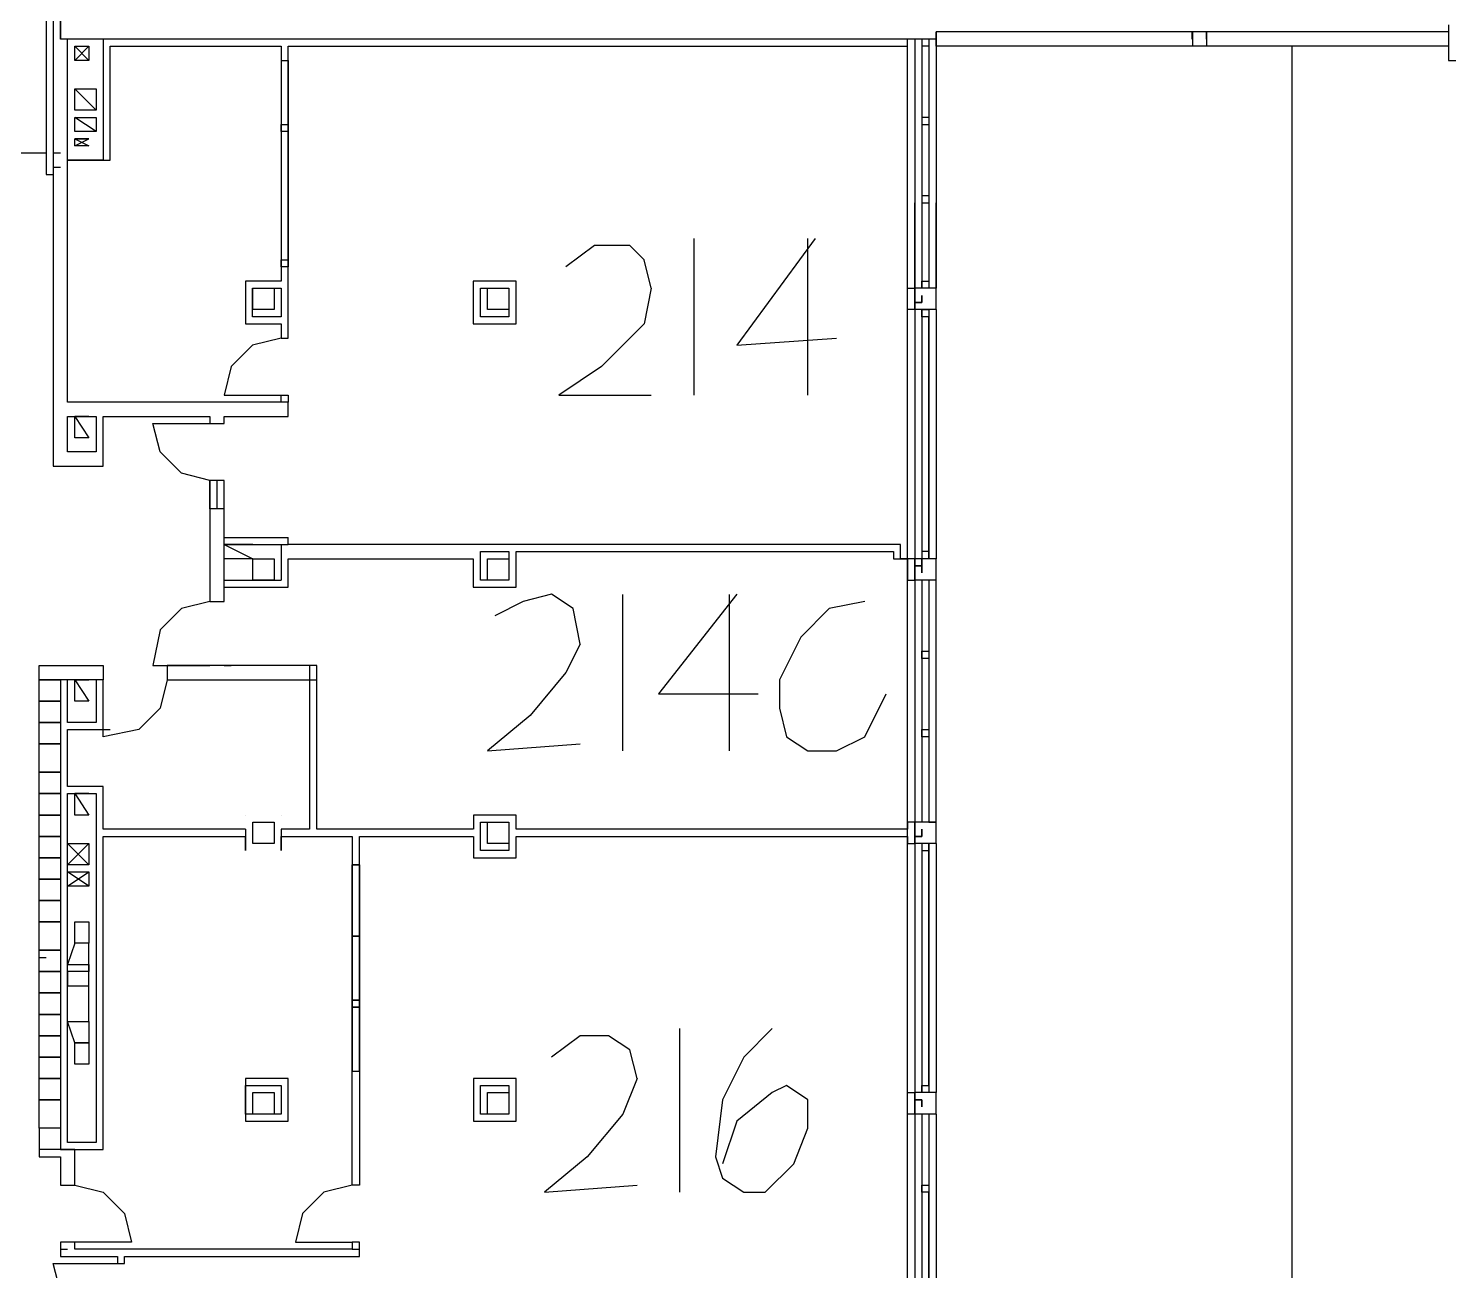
# Model space of a CAD drawing. Extents: x 0 to 132, y 0 to 63.
# Drawn here: x 111.41 to 124.08, y 27.65 to 38.74 of the extents above; entities that cross this region are included whole.
import ezdxf

# ---------------------------------------------------------------- set-up
doc = ezdxf.new("R2010")
doc.units = 0

msp = doc.modelspace()

# ---------------------------------------------------------------- linework, layer by layer
at = {"layer": 'Layer 1'}
for p, q in [((111.632833, 42.513376), (111.632833, 38.639881)), ((111.696333, 38.639881), (111.696333, 42.513376)), ((111.696335, 42.386376), (111.696335, 38.63988)), ((111.569465, 40.290906), (111.569465, 37.433409)), ((111.632751, 40.290906), (111.632751, 37.49691)), ((124.078764, 38.76696), (124.078764, 38.449461)), ((111.632751, 38.639828), (111.632751, 35.274332)), ((119.507061, 38.639828), (111.696306, 38.639828)), ((111.759886, 38.639775), (111.696386, 38.639775)), ((111.759886, 35.401279), (111.759886, 38.639775)), ((112.077438, 38.639828), (112.077438, 37.560594)), ((113.728489, 38.639775), (112.077491, 38.639775)), ((119.252956, 38.639775), (113.728463, 38.639775)), ((119.252956, 38.57654), (119.252956, 38.639775)), ((119.252956, 22.13001), (119.252956, 38.639723)), ((119.31627, 38.639828), (119.31627, 36.417596)), ((119.379823, 38.639802), (119.379823, 36.417569)), ((119.443323, 38.639802), (119.443323, 36.417569)), ((119.506955, 38.57654), (119.506955, 38.703275)), ((119.506955, 38.703275), (119.506955, 38.639775)), ((119.506955, 38.639828), (119.506955, 36.417596)), ((124.078764, 38.703408), (119.507035, 38.703408)), ((121.792847, 38.639828), (121.792847, 38.703328)), ((121.792979, 38.703408), (121.792979, 38.576672)), ((121.919846, 38.639828), (121.919846, 38.703328)), ((121.919979, 38.703408), (121.919979, 38.576672)), ((111.823515, 38.576328), (111.95025, 38.576328)), ((111.823515, 38.449328), (111.823515, 38.576328)), ((111.823571, 38.57654), (111.950306, 38.44954)), ((111.950306, 38.57654), (111.823571, 38.44954)), ((111.95025, 38.576328), (111.95025, 38.449328)), ((112.140938, 37.560594), (112.140938, 38.576593)), ((112.140991, 38.57654), (113.664989, 38.57654)), ((113.664936, 38.57654), (113.664936, 38.44954)), ((113.728436, 38.44954), (113.728436, 38.57654)), ((113.728489, 38.57654), (119.252982, 38.57654)), ((119.443376, 38.576646), (119.379876, 38.576646)), ((119.443323, 38.576566), (119.443323, 37.941303)), ((124.078764, 38.576672), (119.507035, 38.576672)), ((122.681951, 38.57654), (122.681951, 19.780299)), ((111.95025, 38.449328), (111.823515, 38.449328)), ((113.664936, 38.44954), (113.728436, 38.44954)), ((113.664936, 38.449408), (113.664936, 36.60791)), ((113.664936, 38.449408), (113.664936, 38.449408)), ((113.664989, 38.449408), (113.664989, 37.814673)), ((113.728436, 36.60791), (113.728436, 38.449408)), ((113.728489, 38.449408), (113.728489, 37.814673)), ((113.728494, 38.449408), (113.728494, 37.877908)), ((124.078764, 38.449461), (126.936499, 38.449461)), ((112.013938, 38.004935), (111.823438, 38.195435)), ((111.823515, 38.195593), (112.014015, 38.195593)), ((111.823515, 38.005093), (111.823515, 38.195593)), ((112.014015, 38.195593), (112.014015, 38.005093)), ((112.014015, 38.005093), (111.823515, 38.005093)), ((112.013938, 37.814435), (111.823438, 37.941435)), ((111.823515, 37.941329), (112.014015, 37.941329)), ((111.823515, 37.814594), (111.823515, 37.941329)), ((112.014015, 37.941329), (112.014015, 37.814594)), ((119.443376, 37.941435), (119.379876, 37.941435)), ((112.014015, 37.814594), (111.823515, 37.814594)), ((113.664989, 37.877882), (113.664989, 37.243148)), ((113.665013, 37.877829), (113.728513, 37.877829)), ((113.665013, 37.814594), (113.665013, 37.877829)), ((113.665013, 37.877829), (113.728513, 37.877829)), ((113.665013, 37.814594), (113.665013, 37.877829)), ((113.728513, 37.814594), (113.665013, 37.814594)), ((113.728513, 37.814594), (113.665013, 37.814594)), ((113.728489, 37.877882), (113.728489, 37.243148)), ((113.728494, 37.814568), (113.728494, 37.243068)), ((113.728513, 37.877829), (113.728513, 37.814594)), ((113.728513, 37.877829), (113.728513, 37.814594)), ((119.379876, 37.877935), (119.443376, 37.877935)), ((119.443376, 37.877882), (119.443376, 37.243148)), ((111.823438, 37.687435), (111.950174, 37.750935)), ((111.823518, 37.751094), (111.950253, 37.687329)), ((111.950253, 37.750829), (111.823518, 37.751094)), ((111.823518, 37.687329), (111.823518, 37.750829)), ((111.823518, 37.750829), (111.950253, 37.750829)), ((111.950253, 37.687329), (111.823518, 37.687329)), ((109.918467, 37.623803), (111.569465, 37.623803)), ((111.632833, 37.623777), (111.696333, 37.623777)), ((112.077438, 37.560568), (111.759939, 37.560568)), ((111.759939, 37.560568), (112.140938, 37.560568)), ((111.569465, 37.433409), (111.632701, 37.433409)), ((111.632751, 37.497015), (111.696256, 37.497015)), ((113.664936, 37.243015), (113.664936, 37.243015)), ((113.664936, 37.243015), (113.664936, 37.243015)), ((113.664989, 37.243015), (113.664989, 36.608016)), ((113.728489, 37.243015), (113.728489, 36.608016)), ((113.728494, 37.243015), (113.728494, 36.671516)), ((119.31627, 36.417596), (119.31627, 37.17933)), ((119.379823, 37.179462), (119.443323, 37.179462)), ((119.443376, 37.242936), (119.379876, 37.242936)), ((119.443323, 37.179462), (119.443323, 36.480963)), ((119.506955, 36.417596), (119.506955, 37.17933)), ((116.45888, 36.798357), (116.20488, 36.607857)), ((116.776379, 36.798357), (116.45888, 36.798357)), ((116.903564, 36.671489), (116.7763, 36.798225)), ((117.347905, 35.464832), (117.347905, 36.86183)), ((118.42743, 36.86191), (117.728666, 35.909411)), ((118.363904, 35.464832), (118.363904, 36.86183)), ((113.665013, 36.671331), (113.728513, 36.671331)), ((113.665013, 36.607831), (113.665013, 36.671331)), ((113.728513, 36.671331), (113.728513, 36.607831)), ((116.9668, 36.41749), (116.903564, 36.671489)), ((113.728489, 36.607937), (113.664989, 36.607937)), ((113.664989, 36.607937), (113.664989, 36.481201)), ((113.728513, 36.607831), (113.665013, 36.607831)), ((113.728489, 36.481069), (113.728489, 36.607804)), ((113.664936, 36.481016), (113.347437, 36.481016)), ((113.347437, 36.481016), (113.347437, 36.100017)), ((113.410936, 36.417516), (113.664936, 36.417516)), ((113.410936, 36.163517), (113.410936, 36.417516)), ((113.411013, 36.417596), (113.601513, 36.417596)), ((113.411013, 36.227096), (113.411013, 36.417596)), ((113.601513, 36.417596), (113.601513, 36.227096)), ((113.664989, 36.417569), (113.664989, 36.163569)), ((113.728489, 36.10007), (113.728489, 36.481069)), ((115.760539, 36.481148), (115.379275, 36.481148)), ((115.379275, 36.481148), (115.379275, 36.099884)), ((115.442775, 36.417384), (115.696775, 36.417384)), ((115.442775, 36.163384), (115.442775, 36.417384)), ((115.506516, 36.417596), (115.697016, 36.417596)), ((115.506516, 36.227096), (115.506516, 36.417596)), ((115.696775, 36.417384), (115.696775, 36.163384)), ((115.697016, 36.417596), (115.697016, 36.227096)), ((115.760539, 36.099884), (115.760539, 36.481148)), ((116.9668, 36.41749), (116.903564, 36.09999)), ((119.253011, 36.417596), (119.316246, 36.417596)), ((119.253011, 36.227096), (119.253011, 36.417596)), ((119.506955, 36.417569), (119.316191, 36.417569)), ((119.316191, 36.417543), (119.316191, 36.227043)), ((119.316191, 36.227043), (119.316191, 36.417543)), ((119.316246, 36.417596), (119.316246, 36.227096)), ((119.379738, 36.481096), (119.443238, 36.481096)), ((119.379738, 36.417596), (119.379738, 36.481096)), ((119.443238, 36.417596), (119.379738, 36.417596)), ((119.443238, 36.481096), (119.443238, 36.417596)), ((119.506955, 36.227069), (119.506955, 36.417569)), ((119.506955, 36.227043), (119.506955, 36.417543)), ((119.316323, 36.290384), (119.316323, 36.353884)), ((119.316323, 36.353884), (119.316323, 36.290384)), ((119.379823, 36.290384), (119.316323, 36.290384)), ((119.316323, 36.290384), (119.379823, 36.290384)), ((119.379823, 36.290384), (119.379823, 36.353884)), ((119.379823, 36.353884), (119.379823, 36.290384)), ((113.664936, 36.163517), (113.410936, 36.163517)), ((113.601513, 36.227096), (113.411013, 36.227096)), ((115.696775, 36.163384), (115.442775, 36.163384)), ((115.697016, 36.227096), (115.506516, 36.227096)), ((119.316246, 36.227096), (119.253011, 36.227096)), ((119.506955, 36.227069), (119.316191, 36.227069)), ((119.316323, 36.227069), (119.316323, 34.004572)), ((119.379738, 36.227096), (119.443238, 36.227096)), ((119.379738, 36.163596), (119.379738, 36.227096)), ((119.443238, 36.163596), (119.379738, 36.163596)), ((119.379823, 36.227069), (119.379823, 34.004572)), ((119.443238, 36.227096), (119.443238, 36.163596)), ((119.443323, 36.227069), (119.443323, 34.004572)), ((119.443373, 34.067781), (119.443373, 36.163543)), ((119.506823, 36.227069), (119.506823, 34.004572)), ((113.347437, 36.100017), (113.664936, 36.100017)), ((113.664936, 36.099937), (113.664936, 35.972937)), ((113.728436, 35.972937), (113.728436, 36.099937)), ((115.379275, 36.099884), (115.760539, 36.099884)), ((116.903564, 36.09999), (116.5223, 35.718726)), ((113.410936, 35.909438), (113.220172, 35.718938)), ((113.664936, 35.972937), (113.410936, 35.909438)), ((113.664936, 35.972937), (113.728436, 35.972937)), ((117.728666, 35.909411), (118.61793, 35.972911)), ((113.220172, 35.718938), (113.156937, 35.464938)), ((116.5223, 35.718726), (116.141301, 35.464726)), ((119.443376, 35.528412), (119.443376, 35.528412)), ((112.077465, 35.401147), (111.759965, 35.401147)), ((113.156963, 35.401147), (112.077465, 35.401147)), ((113.156937, 35.464938), (113.664936, 35.464938)), ((113.728489, 35.401147), (113.15699, 35.401147)), ((113.665013, 35.464832), (113.728513, 35.464832)), ((113.665013, 35.401332), (113.665013, 35.464832)), ((113.728513, 35.401332), (113.665013, 35.401332)), ((113.728489, 35.274412), (113.728489, 35.401147)), ((113.728513, 35.464832), (113.728513, 35.401332)), ((116.141301, 35.464726), (116.9668, 35.464726)), ((111.632886, 35.274359), (111.632886, 34.830124)), ((111.759886, 34.956859), (111.759886, 35.274359)), ((111.759965, 35.274412), (112.013965, 35.274412)), ((111.823518, 35.084097), (111.823518, 35.274597)), ((111.823518, 35.274597), (111.950253, 35.274597)), ((111.950253, 35.274597), (111.823518, 35.274332)), ((111.823518, 35.274332), (111.950253, 35.084097)), ((112.013938, 35.274332), (112.013938, 34.956833)), ((112.077438, 34.830098), (112.077438, 35.274332)), ((112.077465, 35.274412), (113.029963, 35.274412)), ((113.029831, 35.274412), (113.029831, 35.210912)), ((113.156831, 35.210912), (113.156831, 35.274412)), ((113.156963, 35.274412), (113.728463, 35.274412)), ((112.585332, 34.956886), (112.521832, 35.210885)), ((112.521832, 35.210885), (113.029831, 35.210885)), ((113.029831, 35.210912), (113.156831, 35.210912)), ((111.950253, 35.084097), (111.823518, 35.084097)), ((112.013885, 34.956859), (111.759886, 34.956859)), ((112.775831, 34.766386), (112.585332, 34.956886)), ((111.632886, 34.830124), (112.077385, 34.830124)), ((113.029831, 34.702886), (112.775831, 34.766386)), ((119.443376, 34.829992), (119.443376, 34.829992)), ((113.029831, 34.448886), (113.029831, 34.702886)), ((113.156963, 34.702886), (113.029963, 34.702886)), ((113.029963, 34.702886), (113.029963, 34.448886)), ((113.093381, 34.448886), (113.093381, 34.702886)), ((113.156831, 34.448886), (113.156831, 34.702886)), ((113.156961, 34.448886), (113.156961, 34.702886)), ((113.156963, 34.702886), (113.156963, 34.702886)), ((113.156963, 34.448886), (113.029963, 34.448886)), ((113.029963, 34.448886), (113.029963, 34.194887)), ((113.156963, 34.194887), (113.156963, 34.448886)), ((113.156963, 34.448886), (113.156963, 34.448886)), ((113.029963, 34.194887), (113.029963, 33.750387)), ((113.156961, 34.131334), (113.664963, 34.131334)), ((113.156963, 34.131334), (113.156963, 34.194834)), ((113.156963, 34.194834), (113.728463, 34.194834)), ((113.156963, 33.813887), (113.156963, 34.131387)), ((113.157016, 34.131334), (113.411016, 34.004599)), ((113.157016, 34.004599), (113.157016, 34.131334)), ((113.157016, 34.131334), (113.411016, 34.131334)), ((113.411016, 34.131334), (113.157016, 34.131334)), ((113.664963, 34.131202), (113.664963, 33.813702)), ((113.664963, 34.131202), (113.728463, 34.131202)), ((113.728463, 34.131202), (113.728463, 34.194966)), ((115.379275, 34.131387), (113.728542, 34.131387)), ((115.760434, 34.131255), (115.379169, 34.131255)), ((119.189403, 34.131334), (115.760407, 34.131334)), ((119.18935, 34.004546), (119.18935, 34.131281)), ((113.411016, 34.004599), (113.157016, 34.004599)), ((113.411013, 34.004599), (113.601513, 34.004599)), ((113.411013, 33.813834), (113.411013, 34.004599)), ((113.601513, 34.004599), (113.601513, 33.813834)), ((113.728463, 33.750467), (113.728463, 34.004466)), ((113.728542, 34.004387), (115.379275, 34.004387)), ((115.379169, 34.004519), (115.379169, 33.75052)), ((115.442934, 34.067755), (115.696934, 34.067755)), ((115.442934, 33.813755), (115.442934, 34.067755)), ((115.506516, 34.004599), (115.697016, 34.004599)), ((115.506516, 33.813834), (115.506516, 34.004599)), ((115.696934, 34.067755), (115.696934, 33.813755)), ((115.697016, 34.004599), (115.697016, 33.813834)), ((115.760407, 33.750467), (115.760407, 34.067702)), ((115.760407, 34.067702), (119.125903, 34.067702)), ((119.12585, 34.067781), (119.12585, 34.004546)), ((119.12585, 34.004546), (119.25285, 34.004546)), ((119.31635, 34.004546), (119.18935, 34.004546)), ((119.252956, 34.004466), (119.252956, 33.813702)), ((119.316191, 34.004572), (119.316191, 33.813808)), ((119.316191, 33.813808), (119.316191, 34.004572)), ((119.506955, 34.004546), (119.316191, 34.004546)), ((119.316191, 33.813781), (119.316191, 34.004546)), ((119.316323, 34.004334), (119.316323, 33.940834)), ((119.316323, 33.877334), (119.316323, 34.004334)), ((119.379823, 33.940834), (119.379823, 34.004334)), ((119.379823, 34.004334), (119.379823, 33.877334)), ((119.443376, 34.067781), (119.379876, 34.067781)), ((119.379876, 34.067781), (119.379876, 34.004546)), ((119.443373, 34.004466), (119.443373, 34.067702)), ((119.506955, 33.813808), (119.506955, 34.004572)), ((119.506955, 33.813781), (119.506955, 34.004546)), ((119.316323, 33.940834), (119.379823, 33.940834)), ((119.379823, 33.940834), (119.316323, 33.940834)), ((119.316323, 33.940834), (119.316323, 33.877334)), ((119.379823, 33.877334), (119.379823, 33.940834)), ((113.029831, 33.750467), (113.029831, 33.623467)), ((113.156831, 33.623467), (113.156831, 33.750467)), ((113.156963, 33.750467), (113.156963, 33.813702)), ((113.156963, 33.813702), (113.664963, 33.813702)), ((113.156963, 33.750467), (113.728463, 33.750467)), ((113.601513, 33.813834), (113.411013, 33.813834)), ((115.379169, 33.75052), (115.760434, 33.75052)), ((115.696934, 33.813755), (115.442934, 33.813755)), ((115.697016, 33.813834), (115.506516, 33.813834)), ((119.252956, 33.813781), (119.316191, 33.813781)), ((119.506955, 33.813781), (119.316191, 33.813781)), ((119.316191, 33.813728), (119.316191, 31.654996)), ((119.379955, 33.813728), (119.379955, 31.654996)), ((119.443323, 33.813808), (119.443323, 33.178809)), ((119.443376, 33.813781), (119.443376, 33.813781)), ((119.443455, 33.813728), (119.443455, 31.654996)), ((119.506955, 31.654996), (119.506955, 33.813728)), ((113.029831, 33.623361), (112.775831, 33.559861)), ((113.029831, 33.623467), (113.156831, 33.623467)), ((115.82396, 33.623414), (115.56996, 33.496414)), ((116.07796, 33.686914), (115.82396, 33.623414)), ((116.268459, 33.559729), (116.07796, 33.686993)), ((116.7128, 32.289836), (116.7128, 33.686834)), ((117.728772, 33.686914), (117.030273, 32.797915)), ((117.665563, 32.289836), (117.665563, 33.686834)), ((118.87185, 33.623361), (118.554351, 33.559861)), ((112.775831, 33.559861), (112.585332, 33.369361)), ((116.331959, 33.242494), (116.268459, 33.559729)), ((118.554351, 33.559861), (118.300351, 33.305861)), ((112.585332, 33.369361), (112.521832, 33.051862)), ((116.331959, 33.242494), (116.204959, 32.988494)), ((118.300351, 33.305861), (118.109851, 32.924862)), ((119.379738, 33.178835), (119.443238, 33.178835)), ((119.379738, 33.115335), (119.379738, 33.178835)), ((119.443238, 33.115335), (119.379738, 33.115335)), ((119.443238, 33.178835), (119.443238, 33.115335)), ((119.443323, 33.115309), (119.443323, 32.48031)), ((111.506021, 33.051571), (112.07752, 33.051571)), ((111.506021, 32.924835), (111.506021, 33.051571)), ((112.07752, 33.051571), (112.07752, 32.924835)), ((112.521832, 33.051862), (113.029831, 33.051862)), ((112.64899, 33.051809), (112.64899, 32.925074)), ((113.029828, 33.051809), (112.649094, 33.051809)), ((113.156961, 33.051809), (113.029966, 33.051809)), ((113.156961, 33.051809), (113.220199, 33.051809)), ((113.982462, 33.051677), (113.156963, 33.051677)), ((113.982489, 33.051809), (113.918989, 33.051809)), ((113.918989, 33.051809), (113.918989, 31.591311)), ((113.982462, 32.924941), (113.982462, 33.051677)), ((113.982489, 31.591443), (113.982489, 33.051941)), ((116.204959, 32.988494), (115.887195, 32.607495)), ((111.506021, 32.9251), (111.696521, 32.9251)), ((111.506021, 32.7346), (111.506021, 32.9251)), ((112.07752, 32.924835), (111.506021, 32.924835)), ((111.759886, 32.924835), (111.696386, 32.924835)), ((111.696386, 32.924835), (111.696386, 32.480336)), ((111.696521, 32.9251), (111.696521, 32.7346)), ((111.759886, 32.543836), (111.759886, 32.924835)), ((111.823518, 32.7346), (111.823518, 32.9251)), ((111.823518, 32.9251), (111.950253, 32.9251)), ((111.950253, 32.9251), (111.823518, 32.924835)), ((111.823518, 32.924835), (111.950253, 32.7346)), ((112.077438, 32.924941), (112.013938, 32.924941)), ((112.013938, 32.924941), (112.013938, 32.543942)), ((112.077438, 32.543836), (112.077438, 32.924835)), ((112.077491, 32.416942), (112.077491, 32.924941)), ((112.64899, 32.924941), (112.58549, 32.670942)), ((112.64899, 32.925074), (113.15699, 32.925074)), ((113.156963, 32.924941), (113.982462, 32.924941)), ((118.109851, 32.924862), (118.109851, 32.670862)), ((111.696521, 32.7346), (111.506021, 32.7346)), ((111.506021, 32.7346), (111.696521, 32.7346)), ((111.506021, 32.543836), (111.506021, 32.7346)), ((111.696521, 32.7346), (111.696521, 32.543836)), ((111.950253, 32.7346), (111.823518, 32.7346)), ((117.030273, 32.797915), (117.919537, 32.797915)), ((118.87185, 32.416863), (119.06235, 32.797862)), ((112.58549, 32.670942), (112.394991, 32.480177)), ((115.887195, 32.607495), (115.50646, 32.28973)), ((118.109851, 32.670862), (118.173351, 32.416863)), ((111.696521, 32.543836), (111.506021, 32.543836)), ((111.506021, 32.543836), (111.696521, 32.543836)), ((111.506021, 32.353336), (111.506021, 32.543836)), ((111.696333, 32.480362), (111.696333, 31.972363)), ((111.696521, 32.543836), (111.696521, 32.353336)), ((111.759833, 31.972363), (111.759833, 32.480362)), ((112.013938, 32.543783), (111.759939, 32.543783)), ((111.759939, 32.480283), (112.077438, 32.480283)), ((112.077438, 32.480283), (112.140938, 32.480283)), ((112.077441, 32.480283), (112.077441, 32.543783)), ((112.394991, 32.480177), (112.077491, 32.416942)), ((119.379738, 32.480336), (119.443238, 32.480336)), ((119.379738, 32.417101), (119.379738, 32.480336)), ((119.443238, 32.480336), (119.443238, 32.417101)), ((111.696521, 32.353336), (111.506021, 32.353336)), ((111.506021, 32.353336), (111.696521, 32.353336)), ((111.506021, 32.099336), (111.506021, 32.353336)), ((111.696521, 32.353336), (111.696521, 32.099336)), ((115.50646, 32.28973), (116.331959, 32.353495)), ((118.173351, 32.416863), (118.363851, 32.289863)), ((118.617851, 32.289863), (118.87185, 32.416863)), ((119.443238, 32.417101), (119.379738, 32.417101)), ((119.443455, 32.416995), (119.443455, 31.654996)), ((118.363851, 32.289863), (118.617851, 32.289863)), ((111.506021, 32.099601), (111.696521, 32.099601)), ((111.506021, 31.909101), (111.506021, 32.099601)), ((111.696521, 32.099336), (111.506021, 32.099336)), ((111.696521, 32.099601), (111.696521, 31.909101)), ((111.696333, 31.972363), (111.696333, 28.734132)), ((112.077385, 31.972231), (111.759886, 31.972231)), ((112.077465, 31.59139), (112.077465, 31.97239)), ((111.696521, 31.909101), (111.506021, 31.909101)), ((111.506021, 31.909101), (111.696521, 31.909101)), ((111.506021, 31.718337), (111.506021, 31.909101)), ((111.696521, 31.909101), (111.696521, 31.718337)), ((111.759833, 28.797367), (111.759833, 31.909128)), ((111.759886, 31.908995), (112.013885, 31.908995)), ((111.823518, 31.909101), (111.950253, 31.718337)), ((111.823518, 31.718337), (111.823518, 31.909101)), ((111.823518, 31.909101), (111.950253, 31.909101)), ((111.950253, 31.909101), (111.823518, 31.909101)), ((112.013965, 31.90889), (112.013965, 31.59139)), ((111.696521, 31.718337), (111.506021, 31.718337)), ((111.506021, 31.718337), (111.696521, 31.718337)), ((111.506021, 31.527837), (111.506021, 31.718337)), ((111.696521, 31.718337), (111.696521, 31.527837)), ((111.950253, 31.718337), (111.823518, 31.718337)), ((113.347384, 31.718311), (113.347384, 31.718311)), ((113.664936, 31.718311), (113.664936, 31.718311)), ((115.760407, 31.718337), (115.379408, 31.718337)), ((115.379408, 31.718337), (115.379408, 31.591337)), ((115.760407, 31.591337), (115.760407, 31.718337)), ((112.013965, 31.59139), (112.013965, 28.797394)), ((113.347331, 31.591469), (112.077332, 31.591469)), ((113.347384, 31.591443), (113.347384, 31.400943)), ((113.347384, 31.591443), (113.347384, 31.591443)), ((113.411013, 31.655102), (113.601513, 31.655102)), ((113.411013, 31.464337), (113.411013, 31.655102)), ((113.601513, 31.655102), (113.601513, 31.464337)), ((113.91883, 31.591469), (113.66483, 31.591469)), ((113.664936, 31.591443), (113.664936, 31.400943)), ((114.363329, 31.591469), (113.982595, 31.591469)), ((115.379328, 31.591469), (114.363329, 31.591469)), ((115.442907, 31.655102), (115.696907, 31.655102)), ((115.442907, 31.591337), (115.442907, 31.655102)), ((115.442907, 31.401102), (115.442907, 31.591337)), ((115.506516, 31.655102), (115.697016, 31.655102)), ((115.506516, 31.464337), (115.506516, 31.655102)), ((115.696907, 31.655102), (115.696907, 31.591337)), ((115.696907, 31.591337), (115.696907, 31.401102)), ((115.697016, 31.655102), (115.697016, 31.464337)), ((119.253088, 31.591469), (115.760328, 31.591469)), ((119.31627, 31.654943), (119.253035, 31.654943)), ((119.253035, 31.654943), (119.253035, 31.591443)), ((119.506955, 31.655075), (119.316191, 31.655075)), ((119.316191, 31.655049), (119.316191, 31.464284)), ((119.316191, 31.464311), (119.316191, 31.591311)), ((119.31627, 31.591443), (119.31627, 31.654943)), ((119.316323, 31.52789), (119.316323, 31.59139)), ((119.316323, 31.59139), (119.316323, 31.52789)), ((119.379823, 31.52789), (119.379823, 31.59139)), ((119.379823, 31.59139), (119.379823, 31.52789)), ((119.443373, 31.654996), (119.379876, 31.654996)), ((119.443373, 31.654996), (119.506879, 31.654996)), ((119.506955, 31.464311), (119.506955, 31.655075)), ((111.696521, 31.527837), (111.506021, 31.527837)), ((111.506021, 31.527837), (111.696521, 31.527837)), ((111.506021, 31.337337), (111.506021, 31.527837)), ((111.696521, 31.527837), (111.696521, 31.337337)), ((111.759886, 31.46439), (111.950385, 31.27389)), ((111.759886, 31.27389), (111.950385, 31.46439)), ((111.760018, 31.464337), (111.950518, 31.464337)), ((111.760018, 31.273838), (111.760018, 31.464337)), ((111.950518, 31.464337), (111.950518, 31.273838)), ((112.077332, 31.527969), (113.347331, 31.527969)), ((112.077465, 28.733894), (112.077465, 31.52789)), ((113.347384, 31.400943), (113.347384, 31.527943)), ((113.601513, 31.464337), (113.411013, 31.464337)), ((113.66483, 31.527969), (113.982595, 31.527969)), ((113.664936, 31.400943), (113.664936, 31.527943)), ((113.982595, 31.527969), (114.29983, 31.527969)), ((114.299777, 31.52789), (114.299777, 31.27389)), ((114.363277, 31.27389), (114.363277, 31.52789)), ((114.363329, 31.527969), (115.379328, 31.527969)), ((115.379408, 31.527837), (115.379408, 31.337337)), ((115.697016, 31.464337), (115.506516, 31.464337)), ((115.760328, 31.527969), (119.253088, 31.527969)), ((115.760407, 31.337337), (115.760407, 31.527837)), ((119.252956, 31.52789), (119.252956, 31.46439)), ((119.252956, 31.464311), (119.316191, 31.464311)), ((119.506955, 31.464311), (119.316191, 31.464311)), ((119.316191, 31.464231), (119.316191, 29.241999)), ((119.379823, 31.52789), (119.316323, 31.52789)), ((119.316323, 31.52789), (119.379823, 31.52789)), ((119.379823, 31.464311), (119.379823, 29.242078)), ((119.379823, 31.464311), (119.379823, 31.401075)), ((119.443323, 31.464311), (119.443323, 29.242078)), ((119.443323, 31.401075), (119.443323, 31.464311)), ((119.506955, 31.464231), (119.506955, 29.241999)), ((111.506021, 31.337602), (111.696521, 31.337602)), ((111.506021, 31.147102), (111.506021, 31.337602)), ((111.696521, 31.337337), (111.506021, 31.337337)), ((111.696521, 31.337602), (111.696521, 31.147102)), ((113.664936, 31.401023), (113.664936, 31.401023)), ((115.379408, 31.337337), (115.760407, 31.337337)), ((115.696907, 31.401102), (115.442907, 31.401102)), ((119.379823, 31.401075), (119.443323, 31.401075)), ((119.443373, 29.305284), (119.443373, 31.401049)), ((111.950385, 31.08347), (111.759886, 31.210205)), ((111.759886, 31.08347), (111.950385, 31.210205)), ((111.950518, 31.273838), (111.760018, 31.273838)), ((111.760018, 31.210073), (111.950518, 31.210073)), ((111.760018, 31.083338), (111.760018, 31.210073)), ((111.760018, 31.210073), (111.950518, 31.210073)), ((111.760018, 31.083338), (111.760018, 31.210073)), ((111.950518, 31.210073), (111.950518, 31.083338)), ((111.950518, 31.210073), (111.950518, 31.083338)), ((114.299777, 31.27389), (114.363277, 31.27389)), ((114.299777, 31.27389), (114.299777, 29.432393)), ((114.299777, 30.638785), (114.299777, 31.273785)), ((114.363356, 31.27389), (114.299856, 31.27389)), ((114.299856, 31.27389), (114.363356, 31.27389)), ((114.363277, 29.432393), (114.363277, 31.27389)), ((114.363277, 30.638785), (114.363277, 31.273785)), ((114.363356, 31.27389), (114.363356, 30.638891)), ((111.696521, 31.147102), (111.506021, 31.147102)), ((111.506021, 31.147102), (111.696521, 31.147102)), ((111.506021, 30.956338), (111.506021, 31.147102)), ((111.696521, 31.147102), (111.696521, 30.956338)), ((111.950518, 31.083338), (111.760018, 31.083338)), ((111.950518, 31.083338), (111.760018, 31.083338)), ((111.696521, 30.956338), (111.506021, 30.956338)), ((111.506021, 30.956338), (111.696521, 30.956338)), ((111.506021, 30.765838), (111.506021, 30.956338)), ((111.696521, 30.956338), (111.696521, 30.765838)), ((111.696521, 30.765838), (111.506021, 30.765838)), ((111.506021, 30.765838), (111.696521, 30.765838)), ((111.506021, 30.511838), (111.506021, 30.765838)), ((111.696521, 30.765838), (111.696521, 30.511838)), ((111.823515, 30.766103), (111.95025, 30.766103)), ((111.823515, 30.575603), (111.823515, 30.766103)), ((111.95025, 30.766103), (111.95025, 30.575603)), ((119.443376, 30.765918), (119.443376, 30.765918)), ((111.823386, 30.575577), (111.759886, 30.384812)), ((111.950385, 30.575577), (111.823386, 30.575577)), ((111.95025, 30.575603), (111.823515, 30.575603)), ((111.950385, 30.321577), (111.950385, 30.575577)), ((114.299777, 30.003945), (114.299777, 30.63868)), ((114.363356, 30.638785), (114.299856, 30.638785)), ((114.299856, 30.638785), (114.363356, 30.638785)), ((114.363277, 30.003945), (114.363277, 30.63868)), ((114.363356, 30.638785), (114.363356, 30.067551)), ((114.363356, 30.638785), (114.363356, 30.638785)), ((111.505883, 30.448365), (111.569389, 30.448365)), ((111.506021, 30.512103), (111.696521, 30.512103)), ((111.506021, 30.321603), (111.506021, 30.512103)), ((111.696521, 30.511838), (111.506021, 30.511838)), ((111.696521, 30.512103), (111.696521, 30.321603)), ((111.696521, 30.321603), (111.506021, 30.321603)), ((111.506021, 30.321603), (111.696521, 30.321603)), ((111.506021, 30.130839), (111.506021, 30.321603)), ((111.696521, 30.321603), (111.696521, 30.130839)), ((111.759886, 30.194312), (111.759886, 30.384812)), ((111.759886, 30.384812), (111.950385, 30.384812)), ((111.950385, 30.321577), (111.759886, 30.321577)), ((111.759886, 30.321577), (111.759886, 30.194312)), ((111.950385, 30.384812), (111.950385, 30.321577)), ((111.950385, 30.194312), (111.950385, 30.321577)), ((111.759886, 29.876813), (111.759886, 30.194312)), ((111.759886, 30.194312), (111.950385, 30.194312)), ((111.950306, 29.876786), (111.950306, 30.194286)), ((111.696521, 30.130839), (111.506021, 30.130839)), ((111.506021, 30.130839), (111.696521, 30.130839)), ((111.506021, 29.940339), (111.506021, 30.130839)), ((111.696521, 30.130839), (111.696521, 29.940339)), ((114.36325, 30.067604), (114.29975, 30.067604)), ((114.29975, 30.067604), (114.29975, 30.004104)), ((114.29975, 30.067339), (114.36325, 30.067339)), ((114.29975, 30.003839), (114.29975, 30.067339)), ((114.299777, 29.432393), (114.299777, 30.067392)), ((114.36325, 30.004104), (114.36325, 30.067604)), ((114.36325, 30.067339), (114.36325, 30.003839)), ((114.363277, 29.432393), (114.363277, 30.067392)), ((119.443376, 30.067498), (119.443376, 30.067498)), ((111.696521, 29.940339), (111.506021, 29.940339)), ((111.506021, 29.940339), (111.696521, 29.940339)), ((111.506021, 29.749839), (111.506021, 29.940339)), ((111.696521, 29.940339), (111.696521, 29.749839)), ((114.29975, 30.004104), (114.36325, 30.004104)), ((114.36325, 30.003839), (114.29975, 30.003839)), ((114.36325, 30.003839), (114.36325, 29.43234)), ((111.759886, 29.876813), (111.950385, 29.876813)), ((111.823386, 29.686313), (111.759886, 29.876813)), ((111.950385, 29.876813), (111.950385, 29.686313)), ((117.220797, 28.352894), (117.220797, 29.813657)), ((118.046325, 29.813525), (117.792325, 29.559525)), ((111.506021, 29.750104), (111.696521, 29.750104)), ((111.506021, 29.559604), (111.506021, 29.750104)), ((111.696521, 29.749839), (111.506021, 29.749839)), ((111.696521, 29.750104), (111.696521, 29.559604)), ((111.950385, 29.686313), (111.823386, 29.686313)), ((111.823515, 29.68634), (111.95025, 29.68634)), ((111.823515, 29.49584), (111.823515, 29.68634)), ((111.95025, 29.68634), (111.95025, 29.49584)), ((116.331933, 29.749945), (116.077933, 29.559446)), ((116.585932, 29.749945), (116.331933, 29.749945)), ((116.776432, 29.62284), (116.585932, 29.749839)), ((111.696521, 29.559604), (111.506021, 29.559604)), ((111.506021, 29.559604), (111.696521, 29.559604)), ((111.506021, 29.36884), (111.506021, 29.559604)), ((111.696521, 29.559604), (111.696521, 29.36884)), ((116.839932, 29.36884), (116.776432, 29.62284)), ((117.792325, 29.559525), (117.601825, 29.178525)), ((111.95025, 29.49584), (111.823515, 29.49584)), ((114.29975, 29.43234), (114.36325, 29.43234)), ((114.29975, 28.416341), (114.29975, 29.43234)), ((114.36325, 29.43234), (114.36325, 28.416341)), ((114.363356, 29.432393), (114.363356, 29.432393)), ((111.696521, 29.36884), (111.506021, 29.36884)), ((111.506021, 29.36884), (111.696521, 29.36884)), ((111.506021, 29.17834), (111.506021, 29.36884)), ((111.696521, 29.36884), (111.696521, 29.17834)), ((113.728383, 29.368787), (113.347384, 29.368787)), ((113.347384, 29.368787), (113.347384, 28.988052)), ((113.347384, 29.305287), (113.664883, 29.305287)), ((113.347384, 29.051287), (113.347384, 29.305287)), ((113.664883, 29.305287), (113.664883, 29.051287)), ((113.728383, 28.988052), (113.728383, 29.368787)), ((115.760381, 29.368787), (115.379381, 29.368787)), ((115.379381, 29.368787), (115.379381, 28.988052)), ((115.442881, 29.305287), (115.696881, 29.305287)), ((115.442881, 29.051287), (115.442881, 29.305287)), ((115.696881, 29.305287), (115.696881, 29.051287)), ((115.760381, 28.988052), (115.760381, 29.368787)), ((116.839932, 29.36884), (116.712932, 29.05134)), ((118.173325, 29.305261), (118.046325, 29.242025)), ((118.363824, 29.178525), (118.173325, 29.305261)), ((119.379738, 29.305343), (119.443238, 29.305343)), ((119.379738, 29.242107), (119.379738, 29.305343)), ((119.443238, 29.305343), (119.443238, 29.242107)), ((111.696521, 29.17834), (111.506021, 29.17834)), ((111.506021, 29.17834), (111.696521, 29.17834)), ((111.506021, 28.92434), (111.506021, 29.17834)), ((111.696521, 29.17834), (111.696521, 28.92434)), ((113.411013, 29.242102), (113.601513, 29.242102)), ((113.411013, 29.051338), (113.411013, 29.242102)), ((113.601513, 29.242102), (113.601513, 29.051338)), ((115.506516, 29.242102), (115.697016, 29.242102)), ((115.506516, 29.051338), (115.506516, 29.242102)), ((115.697016, 29.242102), (115.697016, 29.051338)), ((117.601825, 29.178525), (117.538325, 28.670526)), ((118.046325, 29.242025), (117.728825, 28.988026)), ((118.363824, 28.924526), (118.363824, 29.178525)), ((119.253011, 29.242102), (119.316246, 29.242102)), ((119.253011, 29.051338), (119.253011, 29.242102)), ((119.316191, 29.242078), (119.316191, 29.051314)), ((119.316191, 29.051314), (119.316191, 29.242078)), ((119.506955, 29.242052), (119.316191, 29.242052)), ((119.316246, 29.242102), (119.316246, 29.051338)), ((119.316323, 29.17834), (119.379823, 29.17834)), ((119.379823, 29.17834), (119.316323, 29.17834)), ((119.316323, 29.17834), (119.316323, 29.11484)), ((119.316323, 29.11484), (119.316323, 29.17834)), ((119.443238, 29.242107), (119.379738, 29.242107)), ((119.379823, 29.17834), (119.379823, 29.11484)), ((119.379823, 29.11484), (119.379823, 29.17834)), ((119.506955, 29.051314), (119.506955, 29.242078)), ((119.506955, 29.051287), (119.506955, 29.242052)), ((113.664883, 29.051287), (113.347384, 29.051287)), ((113.601513, 29.051338), (113.411013, 29.051338)), ((115.696881, 29.051287), (115.442881, 29.051287)), ((115.697016, 29.051338), (115.506516, 29.051338)), ((116.712932, 29.05134), (116.395168, 28.670341)), ((119.316246, 29.051338), (119.253011, 29.051338)), ((119.506955, 29.051287), (119.316191, 29.051287)), ((119.316217, 29.051261), (119.316217, 26.892528)), ((119.379823, 29.051287), (119.379823, 26.892555)), ((119.443323, 29.051287), (119.443323, 26.892555)), ((119.443376, 29.051287), (119.443376, 29.051287)), ((119.443455, 29.051234), (119.443455, 28.4165)), ((119.506982, 29.051261), (119.506982, 26.892528)), ((111.505886, 28.924393), (111.505886, 28.733894)), ((111.696521, 28.92434), (111.506021, 28.92434)), ((111.696386, 28.924393), (111.696386, 28.733894)), ((113.347384, 28.988052), (113.728383, 28.988052)), ((115.379381, 28.988052), (115.760381, 28.988052)), ((117.728825, 28.988026), (117.601825, 28.606762)), ((118.237089, 28.606762), (118.363824, 28.924526)), ((112.013965, 28.797394), (111.759965, 28.797394)), ((111.505886, 28.733999), (111.505886, 28.6705)), ((111.505886, 28.6705), (111.696386, 28.6705)), ((111.823438, 28.733999), (111.505939, 28.733999)), ((111.696201, 28.733894), (112.077465, 28.733894)), ((111.696335, 28.670444), (111.696335, 28.416447)), ((111.823333, 28.416447), (111.823333, 28.733947)), ((116.395168, 28.670341), (116.014433, 28.352841)), ((117.538325, 28.670526), (117.601825, 28.480026)), ((117.982825, 28.352762), (118.237089, 28.606762)), ((111.696333, 28.416447), (111.823333, 28.416447)), ((111.823438, 28.416447), (112.077438, 28.352947)), ((114.299777, 28.416447), (114.045777, 28.352947)), ((114.36325, 28.416341), (114.29975, 28.416341)), ((116.014433, 28.352841), (116.839932, 28.416341)), ((117.601825, 28.480026), (117.792325, 28.352762)), ((119.379738, 28.416344), (119.443238, 28.416344)), ((119.379738, 28.352844), (119.379738, 28.416344)), ((119.443238, 28.416344), (119.443238, 28.352844)), ((112.077438, 28.352947), (112.267938, 28.162447)), ((114.045777, 28.352947), (113.855277, 28.162447)), ((117.792325, 28.352762), (117.982825, 28.352762)), ((119.443238, 28.352844), (119.379738, 28.352844)), ((119.443373, 26.892504), (119.443373, 28.353)), ((112.267938, 28.162447), (112.331438, 27.908448)), ((113.855277, 28.162447), (113.791777, 27.908448)), ((111.823438, 27.908395), (111.696439, 27.908395)), ((111.696439, 27.908395), (111.696439, 27.844895)), ((112.331438, 27.908448), (111.823438, 27.908448)), ((111.823438, 27.844895), (111.823438, 27.908395)), ((113.791777, 27.908448), (114.299777, 27.908448)), ((114.363356, 27.908474), (114.299856, 27.908474)), ((114.299856, 27.908474), (114.299856, 27.844974)), ((114.363353, 27.844895), (114.363353, 27.908397)), ((111.696333, 27.844895), (111.759833, 27.844895)), ((111.696333, 27.781395), (112.204332, 27.781395)), ((111.696335, 27.844895), (111.696335, 27.781395)), ((112.204332, 27.844895), (111.823333, 27.844895)), ((114.299774, 27.844895), (112.204282, 27.844895)), ((112.204306, 27.781342), (112.204306, 27.717845)), ((112.267806, 27.717789), (112.267806, 27.781289)), ((112.267859, 27.781342), (114.363356, 27.781342)), ((114.299882, 27.844868), (114.363382, 27.844868)), ((114.363356, 27.781342), (114.363356, 27.844842)), ((111.696306, 27.463736), (111.632806, 27.717736)), ((111.632806, 27.717736), (112.204306, 27.717736)), ((112.204306, 27.717789), (112.267806, 27.717789))]:
    msp.add_line(p, q, dxfattribs=at)

doc.saveas('drawing.dxf')
